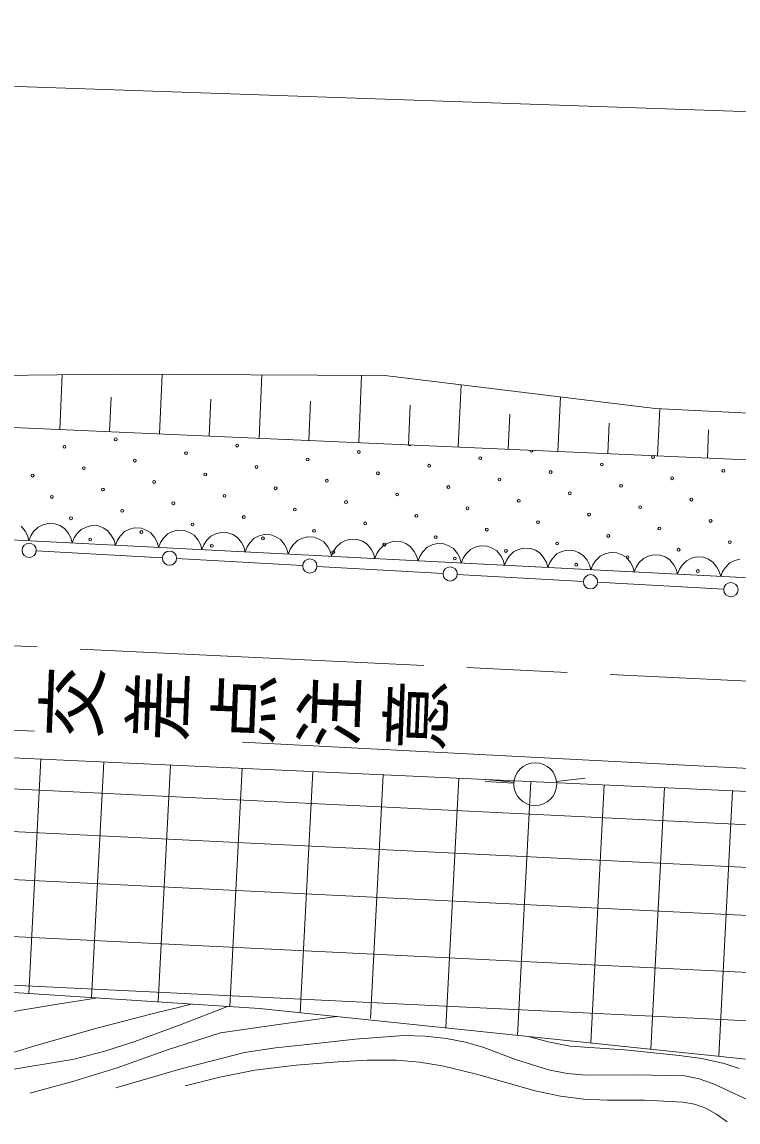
# Model space of a CAD drawing. Units: millimetres, scale not verified. Extents: x 40000 to 680000, y 20000 to 380000.
# Drawn here: x 328688 to 353651, y 274960 to 313305 of the extents above; entities that cross this region are included whole.
import ezdxf

# ---------------------------------------------------------------- set-up
doc = ezdxf.new("R2010")
doc.units = ezdxf.units.MM
doc.header["$LTSCALE"] = 1000
doc.linetypes.add('CHAIN', pattern=[18.5, 12, -1.5, 3.5, -1.5])
doc.layers.add('S-BGD', color=7, linetype='Continuous', lineweight=13)
doc.styles.add('@ＭＳ ゴシック', font='')
doc.styles.get('@ＭＳ ゴシック').set_extended_font_data('@MS Gothic')

msp = doc.modelspace()

# ---------------------------------------------------------------- linework, layer by layer
at = {"layer": 'S-BGD'}
for p, q in [((263632, 313305), (444737, 307043)), ((324269, 300950), (331994, 301025)), ((331994, 301025), (341334, 300982)), ((333478, 298949), (333569, 301018)), ((330004, 299102), (330088, 301006)), ((336952, 298796), (337049, 301002)), ((340426, 298643), (340529, 300986)), ((341334, 300982), (350758, 299831)), ((343900, 298490), (343996, 300657)), ((331741, 299025), (331794, 300224)), ((335215, 298872), (335272, 300155)), ((338689, 298719), (338749, 300084)), ((342163, 298566), (342224, 299948)), ((347374, 298337), (347458, 300234)), ((345637, 298413), (345691, 299633)), ((350758, 299831), (355193, 299617)), ((350848, 298184), (350920, 299823)), ((325662, 299293), (360401, 297763)), ((349111, 298260), (349158, 299318)), ((352585, 298107), (352628, 299086)), ((303303, 296553), (380179, 292573)), ((380179, 292573), (303303, 296553)), ((328798, 295555), (328660, 295728)), ((329248, 295698), (329092, 295539)), ((329418, 295779), (329248, 295698)), ((329598, 295827), (329418, 295779)), ((329832, 295815), (329598, 295827)), ((330006, 295749), (329832, 295815)), ((330167, 295650), (330006, 295749)), ((330306, 295476), (330167, 295650)), ((330926, 295701), (330755, 295619)), ((331106, 295749), (330926, 295701)), ((331339, 295737), (331106, 295749)), ((331513, 295671), (331339, 295737)), ((331675, 295572), (331513, 295671)), ((332613, 295671), (332433, 295623)), ((332847, 295659), (332613, 295671)), ((333021, 295593), (332847, 295659)), ((328881, 295403), (328798, 295555)), ((328929, 295227), (328881, 295403)), ((328998, 295397), (328929, 295227)), ((329092, 295539), (328998, 295397)), ((330388, 295325), (330306, 295476)), ((330436, 295149), (330388, 295325)), ((330505, 295319), (330436, 295149)), ((330599, 295461), (330505, 295319)), ((330755, 295619), (330599, 295461)), ((331813, 295398), (331675, 295572)), ((331896, 295247), (331813, 295398)), ((332107, 295383), (332013, 295241)), ((332262, 295541), (332107, 295383)), ((332433, 295623), (332262, 295541)), ((333182, 295494), (333021, 295593)), ((333320, 295320), (333182, 295494)), ((333403, 295169), (333320, 295320)), ((333614, 295305), (333520, 295163)), ((333770, 295463), (333614, 295305)), ((333940, 295545), (333770, 295463)), ((334120, 295593), (333940, 295545)), ((334354, 295580), (334120, 295593)), ((334528, 295515), (334354, 295580)), ((334689, 295416), (334528, 295515)), ((334828, 295242), (334689, 295416)), ((335277, 295385), (335122, 295227)), ((335448, 295467), (335277, 295385)), ((335628, 295515), (335448, 295467)), ((335861, 295502), (335628, 295515)), ((336036, 295437), (335861, 295502)), ((336197, 295338), (336036, 295437)), ((336335, 295164), (336197, 295338)), ((336785, 295307), (336629, 295149)), ((336955, 295389), (336785, 295307)), ((337135, 295437), (336955, 295389)), ((337369, 295424), (337135, 295437)), ((337543, 295359), (337369, 295424)), ((337704, 295260), (337543, 295359)), ((337842, 295086), (337704, 295260)), ((338462, 295311), (338292, 295229)), ((338642, 295358), (338462, 295311)), ((338876, 295346), (338642, 295358)), ((339050, 295281), (338876, 295346)), ((339211, 295182), (339050, 295281)), ((340150, 295280), (339970, 295233)), ((340383, 295268), (340150, 295280)), ((340558, 295203), (340383, 295268)), ((329187, 294874), (333580, 294628)), ((331943, 295071), (331896, 295247)), ((332013, 295241), (331943, 295071)), ((333451, 294992), (333403, 295169)), ((333520, 295163), (333451, 294992)), ((334910, 295091), (334828, 295242)), ((334958, 294914), (334910, 295091)), ((335027, 295085), (334958, 294914)), ((335122, 295227), (335027, 295085)), ((336418, 295013), (336335, 295164)), ((336465, 294836), (336418, 295013)), ((336535, 295007), (336465, 294836)), ((336629, 295149), (336535, 295007)), ((337925, 294935), (337842, 295086)), ((337973, 294758), (337925, 294935)), ((338042, 294929), (337973, 294758)), ((338136, 295071), (338042, 294929)), ((338292, 295229), (338136, 295071)), ((339350, 295008), (339211, 295182)), ((339433, 294857), (339350, 295008)), ((339644, 294993), (339549, 294851)), ((339799, 295151), (339644, 294993)), ((339970, 295233), (339799, 295151)), ((340719, 295104), (340558, 295203)), ((340857, 294930), (340719, 295104)), ((340940, 294779), (340857, 294930)), ((341151, 294915), (341057, 294772)), ((341307, 295073), (341151, 294915)), ((341477, 295155), (341307, 295073)), ((341657, 295202), (341477, 295155)), ((341891, 295190), (341657, 295202)), ((342065, 295125), (341891, 295190)), ((342226, 295026), (342065, 295125)), ((342365, 294852), (342226, 295026)), ((342814, 294995), (342658, 294837)), ((342985, 295077), (342814, 294995)), ((343165, 295124), (342985, 295077)), ((343398, 295112), (343165, 295124)), ((343572, 295047), (343398, 295112)), ((343734, 294948), (343572, 295047)), ((343872, 294774), (343734, 294948)), ((344321, 294917), (344166, 294759)), ((344492, 294999), (344321, 294917)), ((344672, 295046), (344492, 294999)), ((344906, 295034), (344672, 295046)), ((345080, 294968), (344906, 295034)), ((345241, 294869), (345080, 294968)), ((345999, 294921), (345829, 294839)), ((346179, 294968), (345999, 294921)), ((346413, 294956), (346179, 294968)), ((346587, 294890), (346413, 294956)), ((346748, 294791), (346587, 294890)), ((347687, 294890), (347507, 294843)), ((347920, 294878), (347687, 294890)), ((348095, 294812), (347920, 294878)), ((334080, 294600), (338473, 294354)), ((339480, 294680), (339433, 294857)), ((339549, 294851), (339480, 294680)), ((340988, 294602), (340940, 294779)), ((341057, 294772), (340988, 294602)), ((342447, 294700), (342365, 294852)), ((342495, 294524), (342447, 294700)), ((342564, 294694), (342495, 294524)), ((342658, 294837), (342564, 294694)), ((343955, 294622), (343872, 294774)), ((344002, 294446), (343955, 294622)), ((344072, 294616), (344002, 294446)), ((344166, 294759), (344072, 294616)), ((345379, 294696), (345241, 294869)), ((345462, 294544), (345379, 294696)), ((345510, 294368), (345462, 294544)), ((345579, 294538), (345510, 294368)), ((345673, 294681), (345579, 294538)), ((345829, 294839), (345673, 294681)), ((346887, 294618), (346748, 294791)), ((346970, 294466), (346887, 294618)), ((347181, 294603), (347086, 294460)), ((347336, 294761), (347181, 294603)), ((347507, 294843), (347336, 294761)), ((348256, 294713), (348095, 294812)), ((348394, 294540), (348256, 294713)), ((348477, 294388), (348394, 294540)), ((348688, 294525), (348594, 294382)), ((348844, 294683), (348688, 294525)), ((349014, 294765), (348844, 294683)), ((349194, 294812), (349014, 294765)), ((349428, 294800), (349194, 294812)), ((349602, 294734), (349428, 294800)), ((349763, 294635), (349602, 294734)), ((349901, 294462), (349763, 294635)), ((350351, 294605), (350195, 294447)), ((350521, 294687), (350351, 294605)), ((350701, 294734), (350521, 294687)), ((350935, 294722), (350701, 294734)), ((351109, 294656), (350935, 294722)), ((351270, 294557), (351109, 294656)), ((351409, 294384), (351270, 294557)), ((351858, 294527), (351703, 294369)), ((352029, 294609), (351858, 294527)), ((352209, 294656), (352029, 294609)), ((352442, 294644), (352209, 294656)), ((352617, 294578), (352442, 294644)), ((352778, 294479), (352617, 294578)), ((353536, 294531), (353366, 294449)), ((353716, 294578), (353536, 294531)), ((338973, 294326), (343366, 294079)), ((347017, 294290), (346970, 294466)), ((347086, 294460), (347017, 294290)), ((348524, 294212), (348477, 294388)), ((348594, 294382), (348524, 294212)), ((349984, 294310), (349901, 294462)), ((350032, 294134), (349984, 294310)), ((350101, 294304), (350032, 294134)), ((350195, 294447), (350101, 294304)), ((351492, 294232), (351409, 294384)), ((351539, 294056), (351492, 294232)), ((351608, 294226), (351539, 294056)), ((351703, 294369), (351608, 294226)), ((352916, 294306), (352778, 294479)), ((352999, 294154), (352916, 294306)), ((353047, 293978), (352999, 294154)), ((353116, 294148), (353047, 293978)), ((353210, 294291), (353116, 294148)), ((353366, 294449), (353210, 294291)), ((343865, 294051), (348259, 293805)), ((348758, 293777), (353152, 293531)), ((279305, 291170), (329121, 288579)), ((279237, 289901), (356830, 286353)), ((281600, 288849), (356822, 285181)), ((336380, 288201), (380062, 285929)), ((329345, 287610), (328921, 279444)), ((281583, 287368), (381900, 282476)), ((331541, 287510), (331114, 279300)), ((333866, 287403), (333437, 279147)), ((336367, 287289), (335935, 278984)), ((338823, 287177), (338386, 278769)), ((341278, 287064), (340837, 278568)), ((343916, 286944), (343464, 278241)), ((345834, 286775), (344836, 286825)), ((345837, 286809), (344841, 286903)), ((346428, 286829), (345968, 277981)), ((347328, 286826), (348321, 286943)), ((348983, 286712), (348516, 277717)), ((351089, 286616), (350615, 277499)), ((353458, 286507), (352977, 277253)), ((281564, 285694), (381705, 280811)), ((271041, 284218), (379016, 278953)), ((314282, 280403), (336967, 278916)), ((314282, 280403), (370837, 277674)), ((329857, 279059), (331328, 279286)), ((328389, 278809), (329857, 279059)), ((331298, 278232), (333493, 278796)), ((333493, 278796), (334036, 278933)), ((334036, 278933), (334588, 279072)), ((334240, 278355), (335847, 278989)), ((336967, 278916), (355305, 277012)), ((337625, 278355), (339665, 278636)), ((329133, 277614), (331298, 278232)), ((332617, 277761), (334240, 278355)), ((333790, 277485), (335605, 278067)), ((335605, 278067), (337625, 278355)), ((331571, 277426), (332617, 277761)), ((337523, 277549), (338625, 277656)), ((338625, 277656), (340306, 277844)), ((340306, 277844), (341998, 277972)), ((341998, 277972), (342747, 277953)), ((342747, 277953), (343493, 277873)), ((343493, 277873), (344149, 277744)), ((344149, 277744), (344790, 277558)), ((346295, 277947), (347036, 277749)), ((347036, 277749), (347797, 277608)), ((328234, 277340), (329133, 277614)), ((330510, 277149), (331571, 277426)), ((332004, 276849), (333790, 277485)), ((334189, 276799), (336442, 277384)), ((336442, 277384), (337523, 277549)), ((344790, 277558), (345899, 277141)), ((347797, 277608), (349696, 277473)), ((349696, 277473), (351597, 277277)), ((351597, 277277), (352393, 277171)), ((328120, 276757), (330510, 277149)), ((336803, 276765), (338248, 276942)), ((338248, 276942), (339716, 277061)), ((339716, 277061), (340727, 277120)), ((340727, 277120), (341744, 277118)), ((341744, 277118), (342546, 277046)), ((342546, 277046), (343342, 276914)), ((343342, 276914), (344531, 276632)), ((345899, 277141), (347039, 276777)), ((352393, 277171), (353174, 277005)), ((353174, 277005), (353687, 276826)), ((330492, 276379), (332004, 276849)), ((331954, 276156), (334189, 276799)), ((334380, 276224), (335581, 276523)), ((335581, 276523), (336803, 276765)), ((344531, 276632), (345715, 276288)), ((347039, 276777), (347694, 276655)), ((347694, 276655), (348366, 276591)), ((348366, 276591), (350078, 276609)), ((350078, 276609), (351794, 276567)), ((351794, 276567), (352298, 276460)), ((328961, 275967), (330492, 276379)), ((345715, 276288), (346579, 276044)), ((352298, 276460), (352796, 276292)), ((352796, 276292), (354388, 275552)), ((346579, 276044), (347462, 275857)), ((347462, 275857), (348273, 275758)), ((348273, 275758), (349092, 275719)), ((349092, 275719), (350402, 275716)), ((350402, 275716), (351728, 275652)), ((351728, 275652), (352134, 275579)), ((352134, 275579), (352528, 275446)), ((352528, 275446), (352913, 275226)), ((352913, 275226), (353276, 274960))]:
    msp.add_line(p, q, dxfattribs=at)
at = {"layer": 'S-BGD', "linetype": 'CHAIN'}
msp.add_line((293753, 293222), (367039, 289701), dxfattribs=at)
at = {"layer": 'S-BGD'}
for centre, radius in [((331955, 298757), 49.7), ((330171, 298495), 49.7), ((334408, 298276), 49.7), ((336192, 298537), 49.7), ((340429, 298318), 49.7), ((332624, 298014), 49.7), ((338645, 298056), 49.7), ((344666, 298099), 49.7), ((330841, 297752), 49.7), ((335078, 297533), 49.7), ((336861, 297795), 49.7), ((341098, 297575), 49.7), ((342882, 297837), 49.7), ((347119, 297618), 49.7), ((348903, 297879), 49.7), ((353140, 297660), 49.7), ((329057, 297491), 49.7), ((333294, 297271), 49.7), ((339315, 297314), 49.7), ((345335, 297356), 49.7), ((349572, 297137), 49.7), ((351356, 297398), 49.7), ((329727, 296748), 49.7), ((331510, 297010), 49.7), ((335747, 296790), 49.7), ((337531, 297052), 49.7), ((341768, 296833), 49.7), ((343552, 297094), 49.7), ((347789, 296875), 49.7), ((333964, 296529), 49.7), ((339984, 296571), 49.7), ((346005, 296613), 49.7), ((350242, 296394), 49.7), ((352026, 296656), 49.7), ((330396, 296005), 49.7), ((332180, 296267), 49.7), ((336417, 296048), 49.7), ((338201, 296309), 49.7), ((342438, 296090), 49.7), ((344221, 296352), 49.7), ((348458, 296132), 49.7), ((334633, 295786), 49.7), ((340654, 295828), 49.7), ((344891, 295609), 49.7), ((346675, 295871), 49.7), ((350911, 295651), 49.7), ((352695, 295913), 49.7), ((331066, 295263), 49.7), ((332850, 295524), 49.7), ((337087, 295305), 49.7), ((338870, 295567), 49.7), ((343107, 295347), 49.7), ((349128, 295390), 49.7), ((328937, 294888), 249), ((335303, 295043), 49.7), ((339540, 294824), 49.7), ((341323, 295086), 49.7), ((345560, 294866), 49.7), ((347344, 295128), 49.7), ((351581, 294908), 49.7), ((353365, 295170), 49.7), ((333830, 294614), 249), ((338723, 294340), 249), ((343777, 294604), 49.7), ((349797, 294647), 49.7), ((343616, 294065), 249), ((348014, 294385), 49.7), ((352251, 294166), 49.7), ((348509, 293791), 249), ((353402, 293517), 249), ((346583, 286738), 746)]:
    msp.add_circle(centre, radius, dxfattribs=at)
for centre, start, end in [((337975, 298799), 253.7618, 281.1924), ((342212, 298580), 195.8514, 339.1028), ((346449, 298360), 157.5369, 17.4172), ((350686, 298141), 91.6881, 83.2661)]:
    msp.add_arc(centre, 49.7, start, end, dxfattribs=at)

# ---------------------------------------------------------------- texts
at = {"layer": 'S-BGD', "insert": (329117, 288493), "char_height": 1833, "attachment_point": 7, "rotation": 357.8, "style": '@ＭＳ ゴシック'}
msp.add_mtext('\\T1.2;交差点注意', dxfattribs=at)

doc.saveas('drawing.dxf')
